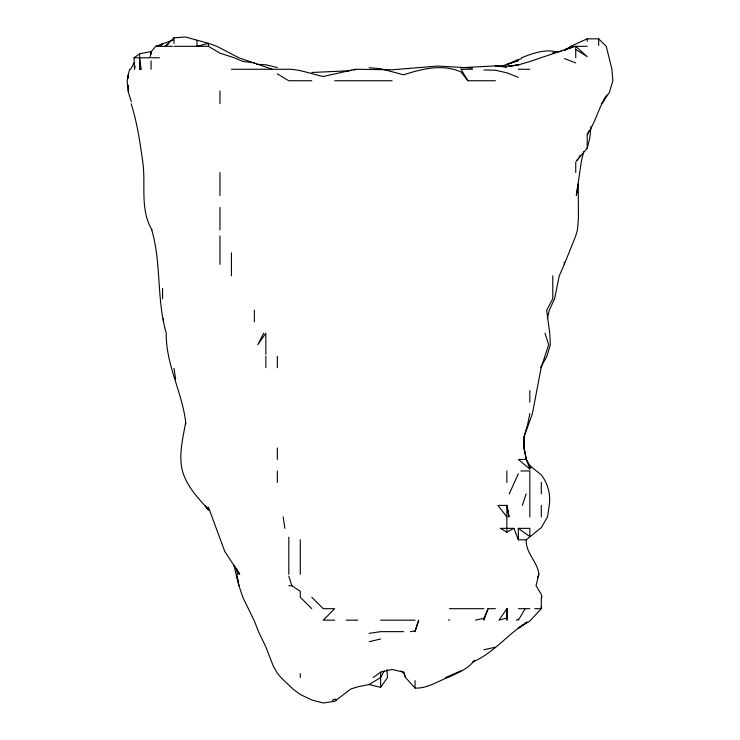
<?xml version="1.0" encoding="UTF-8"?>
<svg xmlns="http://www.w3.org/2000/svg" width="740" height="740" viewBox="0 0 740 740"><rect width="100%" height="100%" fill="white"/><g stroke="black" fill="none" stroke-linecap="round" stroke-linejoin="round"><path stroke-width="1.11" d="M128.371 85.331L128.362 92.223L131.285 101.611M541.301 597.208L541.301 608.687L529.831 621.045L518.351 628.195L522.764 625.106M541.301 606.717L541.301 608.687L534.779 608.687M591.01 126.651L589.752 138.13L587.209 148.167L576.414 161.079L577.709 159.165M134.292 62.567L130.619 69.264L129.685 69.264L128.131 75.193L127.16 80.743L128.131 91.233M529.831 413.577L527.537 425.056L523.985 436.535L524.225 448.005L526.344 459.485L529.831 469.031L518.351 459.485L526.344 459.485L530.969 467.486M135.143 66.138L134.477 69.264L134.032 57.785L139.601 53.807L151.08 51.578L151.08 54.381M151.08 52.401L149.85 57.785L134.032 57.785M547.313 318.635L549.274 310.282L554.556 298.803L559.274 275.854L564.259 264.448M529.831 469.031L529.831 465.738L541.301 474.886A40.487 40.487 0 0 1 549.246 505.392L547.535 516.871L541.301 527.62L526.242 539.821C525.483 553.132 537.518 561.42 538.85 574.259L536.047 585.738L541.301 594.442L542.115 597.208M583.693 151.691L581.39 161.079L576.34 195.508L578.245 184.038L578.43 218.467L577.431 229.946L575.739 235.857L564.296 264.374L564.259 262.08M185.509 423.197C182.355 441.466 176.795 461.519 185.509 479.104C190.966 490.833 199.976 500.157 208.467 509.684L205.026 505.392L208.467 510.249M522.385 505.392L526.131 493.913M415.057 630.97L418.729 620.166L415.057 631.646L415.057 630.97L410.469 631.646M488.067 608.687L483.914 620.166L483.914 618.298L488.067 608.687L495.393 608.687M537.675 577.385L538.85 574.259M509.25 493.913L518.351 473.683M587.209 148.167L587.209 134.532L589.114 130.592M263.68 333.24L257.761 344.711L265.854 333.24L265.854 354.34M606.763 95.09C598.558 107.448 595.598 122.368 587.209 134.532M384.226 670.856L380.628 677.553L369.149 684.519L357.67 686.84L350.751 689.023L334.711 701.298L323.241 703L311.762 699.966L300.283 694.49L292.883 689.023L280.996 677.553L277.334 673.187L273.273 666.074L265.854 646.945L258.51 631.646L254.375 620.99L242.794 597.208L238.974 585.738L233.794 564.87M605.588 97.005L601.824 103.692L609.455 92.223L612.84 80.743L611.906 69.264L606.245 46.306L598.688 38.859L587.209 38.831L570.78 46.306L565.193 50.07M540.561 367.669L546.916 356.19L550.347 344.711L549.755 333.24L546.657 310.282L552.78 298.803L552.78 275.854M518.351 620.166L525.197 608.687M579.004 157.259L580.308 155.345M369.149 684.519L380.628 687.377L387.492 677.553L387.011 669.515M474.442 660.256C468.596 668.646 458.338 672.521 449.485 676.878C438.034 680.893 427.702 688.672 415.057 688.08L405.539 677.553L403.578 672.198L392.098 669.432L380.628 672.114L373.182 677.553M151.08 51.92L155.687 46.306L172.994 40.136M162.56 43.484L159.701 46.306L162.56 44.067M272.311 69.264L238.854 57.785L216.811 46.306L208.467 43.336L185.509 37L174.039 37.796L165.251 46.306L168.766 43.678M524.53 623.866L527.176 622.016C507.88 633.893 493.774 653.133 472.444 662.096M568.662 48.581L572.196 46.306L565.249 49.821L573.149 46.306L564.259 49.931L574.832 46.306L529.831 61.531L518.351 64.926L508.963 66.212L518.351 65.046L506.872 66.073L495.393 66.073L506.872 66.933L495.393 65.897L460.964 67.719M332.389 700.502L334.711 699.041L336.349 700.502M513.949 528.351L500.323 528.351L506.872 532.134L513.949 528.351L518.351 539.821L526.242 539.821M448.459 620.166L449.485 619.676M460.964 670.829L445.628 677.553M518.351 59.505L506.872 64.473L518.351 60.55L501.655 66.165M516.252 620.166L518.351 619.306M521.524 57.785C532.606 53.382 545.019 48.738 556.952 52.059M518.351 59.718L521.496 58.562M472.444 68.052L438.006 66.054L392.098 69.791L355.514 69.264L323.241 76.498C310.458 73.861 298.572 68.644 285.335 69.264L231.426 69.264M369.149 641.71L380.628 638.981M475.505 620.166L483.914 618.298M483.914 649.739L495.393 647.223M552.78 52.864L561.124 51.282M351.407 70.291L346.19 71.142L348.485 70.948M353.498 69.949L356.625 69.44M369.149 633.375L380.628 631.646L403.578 631.646M346.19 70.91L311.762 72.483M155.687 46.306L172.549 46.306M174.039 46.306L208.467 46.306L219.947 53.141L234.201 57.785L242.896 61.429L254.375 62.863M575.739 57.785L575.739 46.306L587.209 46.306M151.08 57.785L159.387 57.785M139.601 53.807L139.601 69.264L141.081 69.264L139.601 57.785M472.444 69.264L460.964 69.264L467.893 80.743L495.393 80.743M518.351 69.264L529.831 69.264M311.762 80.743L288.804 80.743L277.334 73.861M334.711 80.743L392.098 80.743M520.831 470.964L529.831 470.964L529.831 516.871M507.113 505.392L509 516.871L506.872 505.392L497.881 505.392L506.872 516.871M518.351 528.351L529.831 528.351L529.831 536.574L518.351 528.351L518.351 539.821M288.804 585.738L291.875 585.738L300.283 591.251L300.283 597.208L311.762 608.687M449.485 608.687L483.914 608.687M518.351 608.687L529.831 608.687M334.711 620.166L323.241 620.166L334.711 608.687L323.241 608.687L311.762 597.208M346.19 620.166L357.67 620.166M380.628 620.166L415.057 620.166M139.601 69.264L141.081 69.264M483.914 69.958L495.393 70.235L506.872 72.825L518.351 77.311M256.669 64.315L265.854 64.787L277.334 67.516M369.149 67.738L380.628 68.718L403.578 74.814C421.865 68.903 442.492 63.668 460.964 71.937L467.893 80.743M564.259 58.534L575.739 62.928M400.71 670.967L403.578 672.475M575.739 49.377L587.209 56.675L575.739 46.306M152.005 229.946C139.49 209.004 146.187 183.936 142.644 161.079C139.943 141.738 137.094 122.387 131.119 103.692M238.225 571.391L239.723 574.259L224.71 551.3L208.467 507.224M235.311 566.951L238.058 574.259L236.745 569.041M403.578 672.198L405.539 677.553M544.973 333.24L548.692 344.711L541.153 367.669L532.412 413.577L524.235 436.535L523.772 448.005L526.344 459.485M288.804 576.146L291.875 585.738M238.613 582.602L236.467 574.259L238.974 585.738M151.746 229.946C161.607 263.634 156.417 299.506 166.26 333.24C165.742 364.931 182.725 393.06 185.906 423.937M283.161 516.871L284.9 528.351M174.039 368.317L175.602 379.148M163.383 318.32L163.522 321.761M598.688 38.859L598.688 45.464M587.209 38.896L587.209 41.338M575.739 162.014L575.739 172.559M541.301 482.443L541.301 493.913M541.301 505.392L541.301 516.871M529.831 390.628L529.831 402.098M506.872 470.964L506.872 482.443M506.872 505.392L506.872 532.134M415.057 680.624L415.057 688.08M380.628 672.114L380.628 687.377M300.283 539.774L300.283 574.259M300.283 673.742L300.283 677.553M288.804 537.212L288.804 574.259M277.334 356.19L277.334 367.669M277.334 448.005L277.334 459.485M277.334 470.964L277.334 482.443M265.854 356.19L265.854 367.669M254.375 310.282L254.375 321.761M231.426 252.895L231.426 275.854M219.947 90.835L219.947 103.692M219.947 172.559L219.947 195.508M219.947 207.431L219.947 229.946M219.947 235.912L219.947 264.374M208.467 46.306L208.467 43.336L196.988 46.306L196.988 40.339M174.039 37.796L174.039 43.531M162.56 288.48L162.56 298.803M151.08 60.874L151.08 69.264M128.131 75.193L128.131 78.523M507.066 608.687L506.872 620.166L506.872 608.687L499.001 620.166L506.872 617.965L507.066 608.687"/></g></svg>
